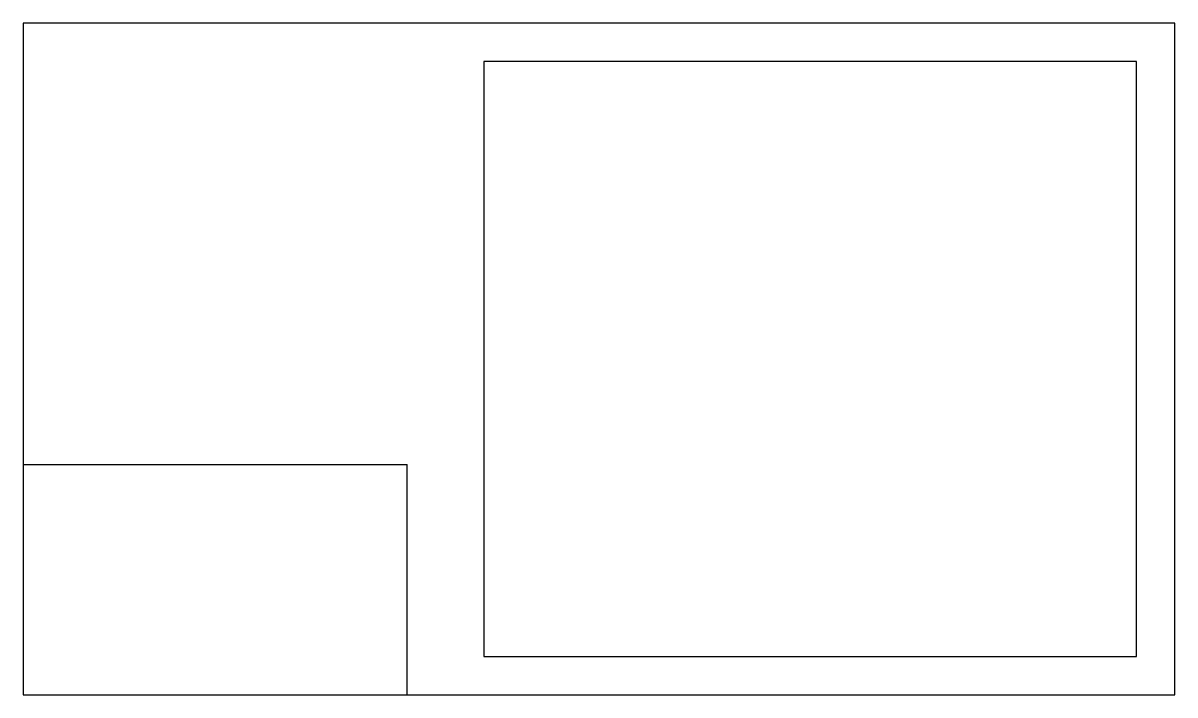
# Model space of a CAD drawing. Header units: millimetres. Extents: x 0 to 60000, y 0 to 35000.
import ezdxf

# ---------------------------------------------------------------- set-up
doc = ezdxf.new("R2010")
doc.units = ezdxf.units.MM
doc.layers.add('storage', color=7, linetype='Continuous')

msp = doc.modelspace()

# ---------------------------------------------------------------- linework, layer by layer
for p in [(0, 12000), (20000, 0)]:
    msp.add_line(p, (20000, 12000))
msp.add_lwpolyline([(0, 0), (60000, 0), (60000, 35000), (0, 35000), (0, 0)])
at = {"layer": 'storage'}
msp.add_lwpolyline([(24000, 2000), (58000, 2000), (58000, 33000), (24000, 33000), (24000, 2000)], close=True, dxfattribs=at)

doc.saveas('drawing.dxf')
